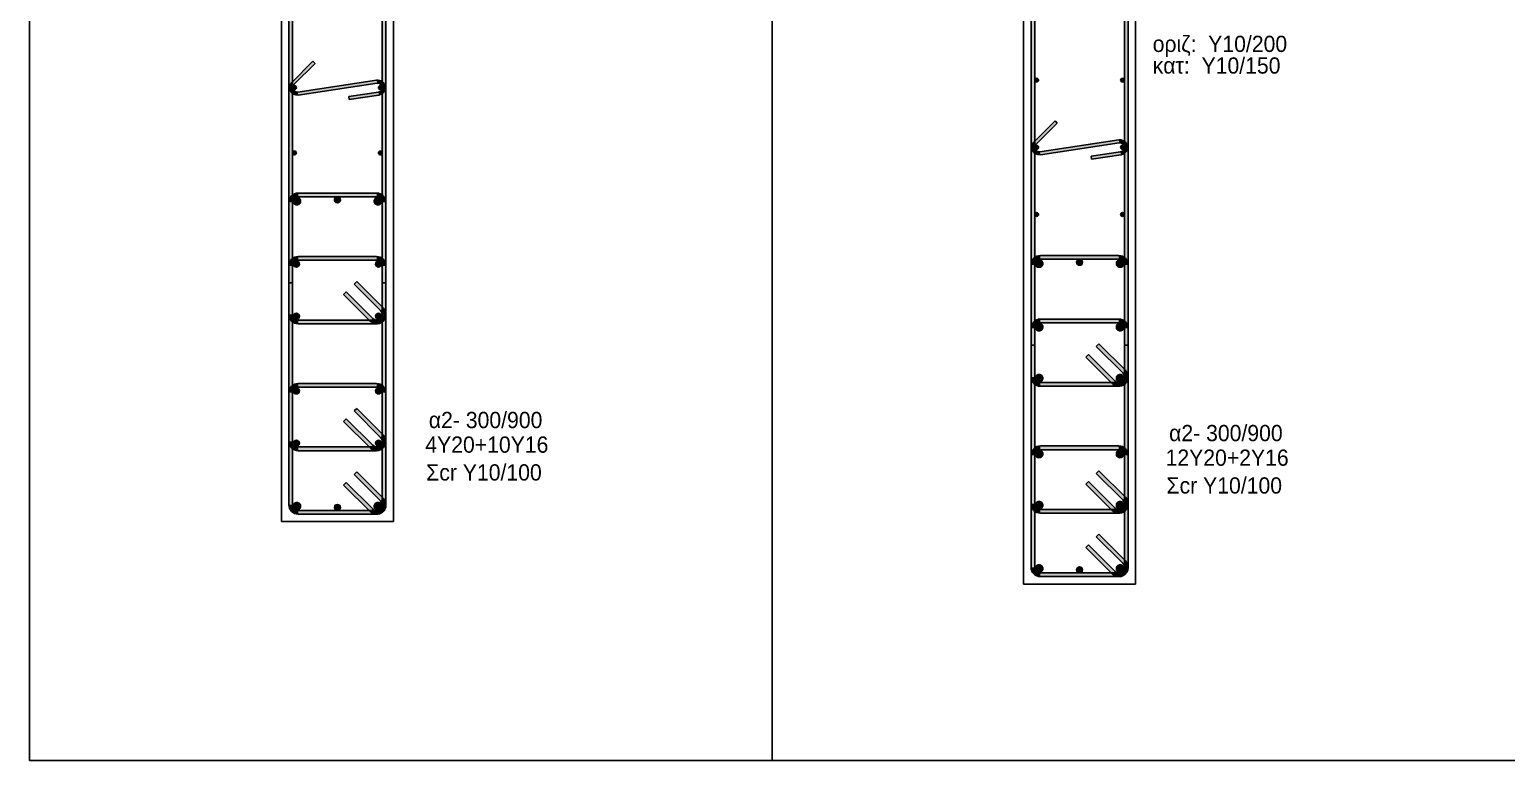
# Model space of a CAD drawing. Header units: millimetres. Extents: x -2171 to 1563, y -1758 to -1505.
# Drawn here: x 268.58 to 288.36, y -1630.29 to -1620.5 of the extents above; entities that cross this region are included whole.
import ezdxf

# ---------------------------------------------------------------- set-up
doc = ezdxf.new("R2010")
doc.units = ezdxf.units.MM
for name, color, linetype in [('-S_TEXT', 3, 'Continuous'), ('Col_Det', 7, 'Continuous'), ('Col_Det_Fill', 7, 'Continuous'), ('Geo_Col_Pro_1', 7, 'Continuous')]:
    doc.layers.add(name, color=color, linetype=linetype)
doc.styles.add('S1Arl22_b_934_161', font='arial.ttf', dxfattribs={"width": 0.933629, "height": 0.002175})

msp = doc.modelspace()

# ---------------------------------------------------------------- hatches: boundary and pattern name
at = {"layer": 'Col_Det_Fill'}
for color, points in [(252, [(272.1065, -1617.7936), (272.0565, -1617.7936), (272.0565, -1623.8967), (272.1065, -1623.8967)]), (252, [(273.3065, -1623.8967), (273.3565, -1623.8967), (273.3565, -1617.7936), (273.3065, -1617.7936)]), (252, [(282.0435, -1617.6302), (281.9935, -1617.6302), (281.9935, -1624.7333), (282.0435, -1624.7333)]), (252, [(283.2435, -1624.7333), (283.2935, -1624.7333), (283.2935, -1617.6302), (283.2435, -1617.6302)]), (252, [(272.0958, -1621.2118), (272.1241, -1621.2401), (272.407, -1620.9573), (272.3787, -1620.929)]), (133, [(282.0685, -1621.2068, 0.4142136), (282.0935, -1621.1818, 0.4142136), (282.0685, -1621.1568, 0.4142136), (282.0435, -1621.1818, 0.4142136)]), (133, [(283.2185, -1621.2068, 0.4142136), (283.2435, -1621.1818, 0.4142136), (283.2185, -1621.1568, 0.4142136), (283.1935, -1621.1818, 0.4142136)]), (252, [(272.1813, -1621.3814), (272.1754, -1621.3419, -0.7233449), (272.1241, -1621.2401), (272.0958, -1621.2118, 0.7233449)]), (133, [(272.1315, -1621.3075, 0.4142136), (272.1565, -1621.2825, 0.4142136), (272.1315, -1621.2575, 0.4142136), (272.1065, -1621.2825, 0.4142136)]), (252, [(273.2376, -1621.2232), (273.2317, -1621.1836), (272.1754, -1621.3419), (272.1813, -1621.3814)]), (252, [(272.8598, -1621.4011), (272.8658, -1621.4407), (273.2613, -1621.3814), (273.2554, -1621.3419)]), (252, [(273.2554, -1621.3419), (273.2613, -1621.3814, 1), (273.2317, -1621.1836), (273.2376, -1621.2232, -1)]), (133, [(273.2815, -1621.3075, 0.4142136), (273.3065, -1621.2825, 0.4142136), (273.2815, -1621.2575, 0.4142136), (273.2565, -1621.2825, 0.4142136)]), (252, [(282.0327, -1622.0109), (282.061, -1622.0391), (282.3439, -1621.7563), (282.3156, -1621.728)]), (133, [(272.1315, -1622.1823, 0.4142136), (272.1565, -1622.1573, 0.4142136), (272.1315, -1622.1323, 0.4142136), (272.1065, -1622.1573, 0.4142136)]), (133, [(273.2815, -1622.1823, 0.4142136), (273.3065, -1622.1573, 0.4142136), (273.2815, -1622.1323, 0.4142136), (273.2565, -1622.1573, 0.4142136)]), (252, [(282.1183, -1622.1805), (282.1123, -1622.1409, -0.7233449), (282.061, -1622.0391), (282.0327, -1622.0109, 0.7233449)]), (133, [(282.0685, -1622.1066, 0.4142136), (282.0935, -1622.0816, 0.4142136), (282.0685, -1622.0566, 0.4142136), (282.0435, -1622.0816, 0.4142136)]), (252, [(283.1746, -1622.0222), (283.1686, -1621.9827), (282.1123, -1622.1409), (282.1183, -1622.1805)]), (252, [(282.7968, -1622.2002), (282.8027, -1622.2397), (283.1983, -1622.1805), (283.1923, -1622.1409)]), (252, [(283.1923, -1622.1409), (283.1983, -1622.1805, 1), (283.1686, -1621.9827), (283.1746, -1622.0222, -1)]), (133, [(283.2185, -1622.1066, 0.4142136), (283.2435, -1622.0816, 0.4142136), (283.2185, -1622.0566, 0.4142136), (283.1935, -1622.0816, 0.4142136)]), (252, [(272.1815, -1622.7452), (272.1815, -1622.6952, 0.4142136), (272.0565, -1622.8202), (272.1065, -1622.8202, -0.4142136)]), (12, [(272.1639, -1622.8525, 0.4142136), (272.2139, -1622.8025, 0.4142136), (272.1639, -1622.7525, 0.4142136), (272.1139, -1622.8025, 0.4142136)]), (252, [(273.2315, -1622.7452), (273.2315, -1622.6952), (272.1815, -1622.6952), (272.1815, -1622.7452)]), (12, [(272.7065, -1622.8252, 0.4142136), (272.7465, -1622.7852, 0.4142136), (272.7065, -1622.7452, 0.4142136), (272.6665, -1622.7852, 0.4142136)]), (12, [(273.2492, -1622.8525, 0.4142136), (273.2992, -1622.8025, 0.4142136), (273.2492, -1622.7525, 0.4142136), (273.1992, -1622.8025, 0.4142136)]), (252, [(273.3065, -1622.8202), (273.3565, -1622.8202, 0.4142136), (273.2315, -1622.6952), (273.2315, -1622.7452, -0.4142136)]), (252, [(272.1065, -1622.8202), (272.0565, -1622.8202), (272.0565, -1626.8702), (272.1065, -1626.8702)]), (252, [(273.3065, -1626.8702), (273.3565, -1626.8702), (273.3565, -1622.8202), (273.3065, -1622.8202)]), (133, [(282.0685, -1623.0064, 0.4142136), (282.0935, -1622.9814, 0.4142136), (282.0685, -1622.9564, 0.4142136), (282.0435, -1622.9814, 0.4142136)]), (133, [(283.2185, -1623.0064, 0.4142136), (283.2435, -1622.9814, 0.4142136), (283.2185, -1622.9564, 0.4142136), (283.1935, -1622.9814, 0.4142136)]), (252, [(272.1815, -1623.5952), (272.1815, -1623.5452, 0.4142136), (272.0565, -1623.6702), (272.1065, -1623.6702, -0.4142136)]), (252, [(273.2315, -1623.5952), (273.2315, -1623.5452), (272.1815, -1623.5452), (272.1815, -1623.5952)]), (252, [(273.3065, -1623.6702), (273.3565, -1623.6702, 0.4142136), (273.2315, -1623.5452), (273.2315, -1623.5952, -0.4142136)]), (252, [(282.1185, -1623.5818), (282.1185, -1623.5318, 0.4142136), (281.9935, -1623.6568), (282.0435, -1623.6568, -0.4142136)]), (252, [(283.1685, -1623.5818), (283.1685, -1623.5318), (282.1185, -1623.5318), (282.1185, -1623.5818)]), (252, [(283.2435, -1623.6568), (283.2935, -1623.6568, 0.4142136), (283.1685, -1623.5318), (283.1685, -1623.5818, -0.4142136)]), (252, [(272.1065, -1623.6702), (272.0565, -1623.6702), (272.0565, -1624.3202), (272.1065, -1624.3202)]), (56, [(272.1568, -1623.6854, 0.4142136), (272.1968, -1623.6454, 0.4142136), (272.1568, -1623.6054, 0.4142136), (272.1168, -1623.6454, 0.4142136)]), (56, [(273.2563, -1623.6854, 0.4142136), (273.2963, -1623.6454, 0.4142136), (273.2563, -1623.6054, 0.4142136), (273.2163, -1623.6454, 0.4142136)]), (252, [(273.3065, -1624.3202), (273.3565, -1624.3202), (273.3565, -1623.6702), (273.3065, -1623.6702)]), (252, [(282.0435, -1623.6568), (281.9935, -1623.6568), (281.9935, -1627.7068), (282.0435, -1627.7068)]), (12, [(282.1008, -1623.6891, 0.4142136), (282.1508, -1623.6391, 0.4142136), (282.1008, -1623.5891, 0.4142136), (282.0508, -1623.6391, 0.4142136)]), (12, [(282.6434, -1623.6618, 0.4142136), (282.6834, -1623.6218, 0.4142136), (282.6434, -1623.5818, 0.4142136), (282.6034, -1623.6218, 0.4142136)]), (12, [(283.1861, -1623.6891, 0.4142136), (283.2361, -1623.6391, 0.4142136), (283.1861, -1623.5891, 0.4142136), (283.1361, -1623.6391, 0.4142136)]), (252, [(283.2435, -1627.7068), (283.2935, -1627.7068), (283.2935, -1623.6568), (283.2435, -1623.6568)]), (252, [(273.2846, -1624.2671), (273.3199, -1624.2318), (272.9664, -1623.8782), (272.931, -1623.9136)]), (252, [(272.8249, -1624.0196), (272.7896, -1624.055), (273.1431, -1624.4086), (273.1785, -1624.3732)]), (252, [(272.1065, -1624.3202), (272.0565, -1624.3202, 0.4142136), (272.1815, -1624.4452), (272.1815, -1624.3952, -0.4142136)]), (56, [(272.1568, -1624.3849, 0.4142136), (272.1968, -1624.3449, 0.4142136), (272.1568, -1624.3049, 0.4142136), (272.1168, -1624.3449, 0.4142136)]), (252, [(273.1785, -1624.3732), (273.1431, -1624.4086, 0.6681786), (273.3565, -1624.3202), (273.3065, -1624.3202, -0.6681786)]), (56, [(273.2563, -1624.3849, 0.4142136), (273.2963, -1624.3449, 0.4142136), (273.2563, -1624.3049, 0.4142136), (273.2163, -1624.3449, 0.4142136)]), (252, [(273.2315, -1624.3952), (273.2315, -1624.4452, 0.6681786), (273.3199, -1624.2318), (273.2846, -1624.2671, -0.6681786)]), (252, [(272.1815, -1624.3952), (272.1815, -1624.4452), (273.2315, -1624.4452), (273.2315, -1624.3952)]), (252, [(282.1185, -1624.4318), (282.1185, -1624.3818, 0.4142136), (281.9935, -1624.5068), (282.0435, -1624.5068, -0.4142136)]), (252, [(282.0435, -1624.5068), (281.9935, -1624.5068), (281.9935, -1625.1568), (282.0435, -1625.1568)]), (56, [(282.1008, -1624.5391, 0.4142136), (282.1508, -1624.4891, 0.4142136), (282.1008, -1624.4391, 0.4142136), (282.0508, -1624.4891, 0.4142136)]), (252, [(283.1685, -1624.4318), (283.1685, -1624.3818), (282.1185, -1624.3818), (282.1185, -1624.4318)]), (56, [(283.1861, -1624.5391, 0.4142136), (283.2361, -1624.4891, 0.4142136), (283.1861, -1624.4391, 0.4142136), (283.1361, -1624.4891, 0.4142136)]), (252, [(283.2435, -1624.5068), (283.2935, -1624.5068, 0.4142136), (283.1685, -1624.3818), (283.1685, -1624.4318, -0.4142136)]), (252, [(283.2435, -1625.1568), (283.2935, -1625.1568), (283.2935, -1624.5068), (283.2435, -1624.5068)]), (252, [(283.2215, -1625.1037), (283.2568, -1625.0684), (282.9033, -1624.7148), (282.8679, -1624.7502)]), (252, [(282.7619, -1624.8562), (282.7265, -1624.8916), (283.0801, -1625.2452), (283.1154, -1625.2098)]), (56, [(282.1008, -1625.2244, 0.4142136), (282.1508, -1625.1744, 0.4142136), (282.1008, -1625.1244, 0.4142136), (282.0508, -1625.1744, 0.4142136)]), (56, [(283.1861, -1625.2244, 0.4142136), (283.2361, -1625.1744, 0.4142136), (283.1861, -1625.1244, 0.4142136), (283.1361, -1625.1744, 0.4142136)]), (252, [(283.1685, -1625.2318), (283.1685, -1625.2818, 0.6681786), (283.2568, -1625.0684), (283.2215, -1625.1037, -0.6681786)]), (252, [(272.1815, -1625.2952), (272.1815, -1625.2452, 0.4142136), (272.0565, -1625.3702), (272.1065, -1625.3702, -0.4142136)]), (56, [(272.1568, -1625.3854, 0.4142136), (272.1968, -1625.3454, 0.4142136), (272.1568, -1625.3054, 0.4142136), (272.1168, -1625.3454, 0.4142136)]), (252, [(273.2315, -1625.2952), (273.2315, -1625.2452), (272.1815, -1625.2452), (272.1815, -1625.2952)]), (56, [(273.2563, -1625.3854, 0.4142136), (273.2963, -1625.3454, 0.4142136), (273.2563, -1625.3054, 0.4142136), (273.2163, -1625.3454, 0.4142136)]), (252, [(273.3065, -1625.3702), (273.3565, -1625.3702, 0.4142136), (273.2315, -1625.2452), (273.2315, -1625.2952, -0.4142136)]), (252, [(282.0435, -1625.1568), (281.9935, -1625.1568, 0.4142136), (282.1185, -1625.2818), (282.1185, -1625.2318, -0.4142136)]), (252, [(282.1185, -1625.2318), (282.1185, -1625.2818), (283.1685, -1625.2818), (283.1685, -1625.2318)]), (252, [(283.1154, -1625.2098), (283.0801, -1625.2452, 0.6681786), (283.2935, -1625.1568), (283.2435, -1625.1568, -0.6681786)]), (252, [(272.1065, -1625.3702), (272.0565, -1625.3702), (272.0565, -1626.0202), (272.1065, -1626.0202)]), (252, [(273.3065, -1626.0202), (273.3565, -1626.0202), (273.3565, -1625.3702), (273.3065, -1625.3702)]), (252, [(272.8249, -1625.7196), (272.7896, -1625.755), (273.1431, -1626.1086), (273.1785, -1626.0732)]), (252, [(273.2846, -1625.9671), (273.3199, -1625.9318), (272.9664, -1625.5782), (272.931, -1625.6136)]), (252, [(272.1065, -1626.0202), (272.0565, -1626.0202, 0.4142136), (272.1815, -1626.1452), (272.1815, -1626.0952, -0.4142136)]), (56, [(272.1568, -1626.0849, 0.4142136), (272.1968, -1626.0449, 0.4142136), (272.1568, -1626.0049, 0.4142136), (272.1168, -1626.0449, 0.4142136)]), (252, [(272.1815, -1626.0952), (272.1815, -1626.1452), (273.2315, -1626.1452), (273.2315, -1626.0952)]), (252, [(273.1785, -1626.0732), (273.1431, -1626.1086, 0.6681786), (273.3565, -1626.0202), (273.3065, -1626.0202, -0.6681786)]), (56, [(273.2563, -1626.0849, 0.4142136), (273.2963, -1626.0449, 0.4142136), (273.2563, -1626.0049, 0.4142136), (273.2163, -1626.0449, 0.4142136)]), (252, [(273.2315, -1626.0952), (273.2315, -1626.1452, 0.6681786), (273.3199, -1625.9318), (273.2846, -1625.9671, -0.6681786)]), (252, [(282.1185, -1626.1318), (282.1185, -1626.0818, 0.4142136), (281.9935, -1626.2068), (282.0435, -1626.2068, -0.4142136)]), (252, [(283.1685, -1626.1318), (283.1685, -1626.0818), (282.1185, -1626.0818), (282.1185, -1626.1318)]), (252, [(283.2435, -1626.2068), (283.2935, -1626.2068, 0.4142136), (283.1685, -1626.0818), (283.1685, -1626.1318, -0.4142136)]), (252, [(282.0435, -1626.2068), (281.9935, -1626.2068), (281.9935, -1626.8568), (282.0435, -1626.8568)]), (56, [(282.1008, -1626.2391, 0.4142136), (282.1508, -1626.1891, 0.4142136), (282.1008, -1626.1391, 0.4142136), (282.0508, -1626.1891, 0.4142136)]), (56, [(283.1861, -1626.2391, 0.4142136), (283.2361, -1626.1891, 0.4142136), (283.1861, -1626.1391, 0.4142136), (283.1361, -1626.1891, 0.4142136)]), (252, [(283.2435, -1626.8568), (283.2935, -1626.8568), (283.2935, -1626.2068), (283.2435, -1626.2068)]), (252, [(273.2846, -1626.8171), (273.3199, -1626.7818), (272.9664, -1626.4282), (272.931, -1626.4636)]), (252, [(283.2215, -1626.8037), (283.2568, -1626.7684), (282.9033, -1626.4148), (282.8679, -1626.4502)]), (252, [(272.8249, -1626.5696), (272.7896, -1626.605), (273.1431, -1626.9586), (273.1785, -1626.9232)]), (252, [(282.7619, -1626.5562), (282.7265, -1626.5916), (283.0801, -1626.9452), (283.1154, -1626.9098)]), (252, [(272.1065, -1626.8702), (272.0565, -1626.8702, 0.4142136), (272.1815, -1626.9952), (272.1815, -1626.9452, -0.4142136)]), (12, [(272.1639, -1626.9378, 0.4142136), (272.2139, -1626.8878, 0.4142136), (272.1639, -1626.8378, 0.4142136), (272.1139, -1626.8878, 0.4142136)]), (12, [(272.7066, -1626.9452, 0.4142136), (272.7466, -1626.9052, 0.4142136), (272.7066, -1626.8652, 0.4142136), (272.6666, -1626.9052, 0.4142136)]), (252, [(273.1785, -1626.9232), (273.1431, -1626.9586, 0.6681786), (273.3565, -1626.8702), (273.3065, -1626.8702, -0.6681786)]), (12, [(273.2492, -1626.9378, 0.4142136), (273.2992, -1626.8878, 0.4142136), (273.2492, -1626.8378, 0.4142136), (273.1992, -1626.8878, 0.4142136)]), (252, [(273.2315, -1626.9452), (273.2315, -1626.9952, 0.6681786), (273.3199, -1626.7818), (273.2846, -1626.8171, -0.6681786)]), (252, [(282.0435, -1626.8568), (281.9935, -1626.8568, 0.4142136), (282.1185, -1626.9818), (282.1185, -1626.9318, -0.4142136)]), (56, [(282.1008, -1626.9244, 0.4142136), (282.1508, -1626.8744, 0.4142136), (282.1008, -1626.8244, 0.4142136), (282.0508, -1626.8744, 0.4142136)]), (252, [(283.1154, -1626.9098), (283.0801, -1626.9452, 0.6681786), (283.2935, -1626.8568), (283.2435, -1626.8568, -0.6681786)]), (56, [(283.1861, -1626.9244, 0.4142136), (283.2361, -1626.8744, 0.4142136), (283.1861, -1626.8244, 0.4142136), (283.1361, -1626.8744, 0.4142136)]), (252, [(283.1685, -1626.9318), (283.1685, -1626.9818, 0.6681786), (283.2568, -1626.7684), (283.2215, -1626.8037, -0.6681786)]), (252, [(272.1815, -1626.9452), (272.1815, -1626.9952), (273.2315, -1626.9952), (273.2315, -1626.9452)]), (252, [(282.1185, -1626.9318), (282.1185, -1626.9818), (283.1685, -1626.9818), (283.1685, -1626.9318)]), (252, [(283.2215, -1627.6537), (283.2568, -1627.6184), (282.9033, -1627.2648), (282.8679, -1627.3002)]), (252, [(282.7619, -1627.4062), (282.7265, -1627.4416), (283.0801, -1627.7952), (283.1154, -1627.7598)]), (12, [(282.1008, -1627.7744, 0.4142136), (282.1508, -1627.7244, 0.4142136), (282.1008, -1627.6744, 0.4142136), (282.0508, -1627.7244, 0.4142136)]), (12, [(282.6435, -1627.7818, 0.4142136), (282.6835, -1627.7418, 0.4142136), (282.6435, -1627.7018, 0.4142136), (282.6035, -1627.7418, 0.4142136)]), (12, [(283.1861, -1627.7744, 0.4142136), (283.2361, -1627.7244, 0.4142136), (283.1861, -1627.6744, 0.4142136), (283.1361, -1627.7244, 0.4142136)]), (252, [(283.1685, -1627.7818), (283.1685, -1627.8318, 0.6681786), (283.2568, -1627.6184), (283.2215, -1627.6537, -0.6681786)]), (252, [(282.0435, -1627.7068), (281.9935, -1627.7068, 0.4142136), (282.1185, -1627.8318), (282.1185, -1627.7818, -0.4142136)]), (252, [(282.1185, -1627.7818), (282.1185, -1627.8318), (283.1685, -1627.8318), (283.1685, -1627.7818)]), (252, [(283.1154, -1627.7598), (283.0801, -1627.7952, 0.6681786), (283.2935, -1627.7068), (283.2435, -1627.7068, -0.6681786)])]:
    msp.add_hatch(color=color, dxfattribs=at).paths.add_polyline_path(points)

# ---------------------------------------------------------------- linework, layer by layer
at = {"layer": '-S_TEXT', "ltscale": 5}
msp.add_lwpolyline([(268.584, -1590.2497), (326.7315, -1590.2497), (326.7315, -1630.2944), (268.584, -1630.2944)], close=True, dxfattribs=at)
at = {"layer": 'Col_Det', "color": 7}
for points in [[(281.8935, -1614.4318), (281.8935, -1627.9318)], [(283.3935, -1627.9318), (283.3935, -1614.4318)], [(271.9565, -1614.5952), (271.9565, -1627.0952)], [(273.4565, -1627.0952), (273.4565, -1614.5952)], [(272.0565, -1617.7936), (272.0565, -1623.8967)], [(272.1065, -1623.8967), (272.1065, -1617.7936)], [(273.3065, -1617.7936), (273.3065, -1623.8967)], [(273.3565, -1623.8967), (273.3565, -1617.7936)], [(281.9935, -1617.6302), (281.9935, -1624.7333)], [(282.0435, -1624.7333), (282.0435, -1617.6302)], [(283.2435, -1617.6302), (283.2435, -1624.7333)], [(283.2935, -1624.7333), (283.2935, -1617.6302)], [(272.3787, -1620.929), (272.0958, -1621.2118)], [(272.1241, -1621.2401), (272.407, -1620.9573)], [(272.407, -1620.9573), (272.3787, -1620.929)], [(273.2317, -1621.1836), (272.1754, -1621.3419)], [(272.1813, -1621.3814), (273.2376, -1621.2232)], [(273.2554, -1621.3419), (272.8598, -1621.4011)], [(272.8598, -1621.4011), (272.8658, -1621.4407)], [(272.8658, -1621.4407), (273.2613, -1621.3814)], [(282.3156, -1621.728), (282.0327, -1622.0109)], [(282.061, -1622.0391), (282.3439, -1621.7563)], [(282.3439, -1621.7563), (282.3156, -1621.728)], [(283.1686, -1621.9827), (282.1123, -1622.1409)], [(282.1183, -1622.1805), (283.1746, -1622.0222)], [(283.1923, -1622.1409), (282.7968, -1622.2002)], [(282.7968, -1622.2002), (282.8027, -1622.2397)], [(282.8027, -1622.2397), (283.1983, -1622.1805)], [(273.2315, -1622.6952), (272.1815, -1622.6952)], [(272.1815, -1622.7452), (273.2315, -1622.7452)], [(272.0565, -1622.8202), (272.0565, -1626.8702)], [(272.1065, -1626.8702), (272.1065, -1622.8202)], [(273.3065, -1622.8202), (273.3065, -1626.8702)], [(273.3565, -1626.8702), (273.3565, -1622.8202)], [(273.2315, -1623.5452), (272.1815, -1623.5452)], [(283.1685, -1623.5318), (282.1185, -1623.5318)], [(272.0565, -1623.6702), (272.0565, -1624.3202)], [(272.1065, -1624.3202), (272.1065, -1623.6702)], [(272.1815, -1623.5952), (273.2315, -1623.5952)], [(273.3065, -1623.6702), (273.3065, -1624.3202)], [(273.3565, -1624.3202), (273.3565, -1623.6702)], [(281.9935, -1623.6568), (281.9935, -1627.7068)], [(282.0435, -1627.7068), (282.0435, -1623.6568)], [(282.1185, -1623.5818), (283.1685, -1623.5818)], [(283.2435, -1623.6568), (283.2435, -1627.7068)], [(283.2935, -1627.7068), (283.2935, -1623.6568)], [(272.0565, -1623.8967), (272.1065, -1623.8967)], [(272.9664, -1623.8782), (272.931, -1623.9136)], [(272.931, -1623.9136), (273.2846, -1624.2671)], [(273.3199, -1624.2318), (272.9664, -1623.8782)], [(273.3065, -1623.8967), (273.3565, -1623.8967)], [(272.8249, -1624.0196), (272.7896, -1624.055)], [(272.7896, -1624.055), (273.1431, -1624.4086)], [(273.1785, -1624.3732), (272.8249, -1624.0196)], [(273.2315, -1624.3952), (272.1815, -1624.3952)], [(272.1815, -1624.4452), (273.2315, -1624.4452)], [(281.9935, -1624.5068), (281.9935, -1625.1568)], [(282.0435, -1625.1568), (282.0435, -1624.5068)], [(283.1685, -1624.3818), (282.1185, -1624.3818)], [(282.1185, -1624.4318), (283.1685, -1624.4318)], [(283.2435, -1624.5068), (283.2435, -1625.1568)], [(283.2935, -1625.1568), (283.2935, -1624.5068)], [(281.9935, -1624.7333), (282.0435, -1624.7333)], [(282.9033, -1624.7148), (282.8679, -1624.7502)], [(283.2568, -1625.0684), (282.9033, -1624.7148)], [(283.2435, -1624.7333), (283.2935, -1624.7333)], [(282.7619, -1624.8562), (282.7265, -1624.8916)], [(282.7265, -1624.8916), (283.0801, -1625.2452)], [(283.1154, -1625.2098), (282.7619, -1624.8562)], [(282.8679, -1624.7502), (283.2215, -1625.1037)], [(273.2315, -1625.2452), (272.1815, -1625.2452)], [(272.1815, -1625.2952), (273.2315, -1625.2952)], [(283.1685, -1625.2318), (282.1185, -1625.2318)], [(282.1185, -1625.2818), (283.1685, -1625.2818)], [(272.0565, -1625.3702), (272.0565, -1626.0202)], [(272.1065, -1626.0202), (272.1065, -1625.3702)], [(273.3065, -1625.3702), (273.3065, -1626.0202)], [(273.3565, -1626.0202), (273.3565, -1625.3702)], [(272.8249, -1625.7196), (272.7896, -1625.755)], [(273.1785, -1626.0732), (272.8249, -1625.7196)], [(272.9664, -1625.5782), (272.931, -1625.6136)], [(272.931, -1625.6136), (273.2846, -1625.9671)], [(273.3199, -1625.9318), (272.9664, -1625.5782)], [(272.7896, -1625.755), (273.1431, -1626.1086)], [(273.2315, -1626.0952), (272.1815, -1626.0952)], [(283.1685, -1626.0818), (282.1185, -1626.0818)], [(272.1815, -1626.1452), (273.2315, -1626.1452)], [(281.9935, -1626.2068), (281.9935, -1626.8568)], [(282.0435, -1626.8568), (282.0435, -1626.2068)], [(282.1185, -1626.1318), (283.1685, -1626.1318)], [(283.2435, -1626.2068), (283.2435, -1626.8568)], [(283.2935, -1626.8568), (283.2935, -1626.2068)], [(272.9664, -1626.4282), (272.931, -1626.4636)], [(272.931, -1626.4636), (273.2846, -1626.8171)], [(273.3199, -1626.7818), (272.9664, -1626.4282)], [(282.9033, -1626.4148), (282.8679, -1626.4502)], [(282.8679, -1626.4502), (283.2215, -1626.8037)], [(283.2568, -1626.7684), (282.9033, -1626.4148)], [(272.8249, -1626.5696), (272.7896, -1626.605)], [(272.7896, -1626.605), (273.1431, -1626.9586)], [(273.1785, -1626.9232), (272.8249, -1626.5696)], [(282.7619, -1626.5562), (282.7265, -1626.5916)], [(282.7265, -1626.5916), (283.0801, -1626.9452)], [(283.1154, -1626.9098), (282.7619, -1626.5562)], [(271.9565, -1627.0952), (273.4565, -1627.0952)], [(273.2315, -1626.9452), (272.1815, -1626.9452)], [(272.1815, -1626.9952), (273.2315, -1626.9952)], [(283.1685, -1626.9318), (282.1185, -1626.9318)], [(282.1185, -1626.9818), (283.1685, -1626.9818)], [(282.9033, -1627.2648), (282.8679, -1627.3002)], [(282.8679, -1627.3002), (283.2215, -1627.6537)], [(283.2568, -1627.6184), (282.9033, -1627.2648)], [(282.7619, -1627.4062), (282.7265, -1627.4416)], [(282.7265, -1627.4416), (283.0801, -1627.7952)], [(283.1154, -1627.7598), (282.7619, -1627.4062)], [(283.1685, -1627.7818), (282.1185, -1627.7818)], [(282.1185, -1627.8318), (283.1685, -1627.8318)], [(281.8935, -1627.9318), (283.3935, -1627.9318)]]:
    msp.add_lwpolyline(points, dxfattribs=at)
for points in [[(282.0685, -1621.1568, 0.4142136), (282.0435, -1621.1818, 0.4142136)], [(282.0935, -1621.1818, 0.4142136), (282.0685, -1621.1568, 0.4142136)], [(283.2185, -1621.1568, 0.4142136), (283.1935, -1621.1818, 0.4142136)], [(283.2435, -1621.1818, 0.4142136), (283.2185, -1621.1568, 0.4142136)], [(272.0958, -1621.2118, 0.7233449), (272.1813, -1621.3814, 0.7233449)], [(272.1754, -1621.3419, -0.7233449), (272.1241, -1621.2401)], [(272.1315, -1621.2575, 0.4142136), (272.1065, -1621.2825, 0.4142136)], [(272.1065, -1621.2825, 0.4142136), (272.1315, -1621.3075, 0.4142136)], [(272.1565, -1621.2825, 0.4142136), (272.1315, -1621.2575, 0.4142136)], [(272.1315, -1621.3075, 0.4142136), (272.1565, -1621.2825, 0.4142136)], [(273.2613, -1621.3814, 1), (273.2317, -1621.1836)], [(273.2376, -1621.2232, -1), (273.2554, -1621.3419, -1)], [(273.2815, -1621.2575, 0.4142136), (273.2565, -1621.2825, 0.4142136)], [(273.2565, -1621.2825, 0.4142136), (273.2815, -1621.3075, 0.4142136)], [(273.3065, -1621.2825, 0.4142136), (273.2815, -1621.2575, 0.4142136)], [(273.2815, -1621.3075, 0.4142136), (273.3065, -1621.2825, 0.4142136)], [(282.0435, -1621.1818, 0.4142136), (282.0685, -1621.2068, 0.4142136)], [(282.0685, -1621.2068, 0.4142136), (282.0935, -1621.1818, 0.4142136)], [(283.1935, -1621.1818, 0.4142136), (283.2185, -1621.2068, 0.4142136)], [(283.2185, -1621.2068, 0.4142136), (283.2435, -1621.1818, 0.4142136)], [(272.1315, -1622.1323, 0.4142136), (272.1065, -1622.1573, 0.4142136)], [(272.1065, -1622.1573, 0.4142136), (272.1315, -1622.1823, 0.4142136)], [(272.1565, -1622.1573, 0.4142136), (272.1315, -1622.1323, 0.4142136)], [(272.1315, -1622.1823, 0.4142136), (272.1565, -1622.1573, 0.4142136)], [(273.2815, -1622.1323, 0.4142136), (273.2565, -1622.1573, 0.4142136)], [(273.2565, -1622.1573, 0.4142136), (273.2815, -1622.1823, 0.4142136)], [(273.3065, -1622.1573, 0.4142136), (273.2815, -1622.1323, 0.4142136)], [(273.2815, -1622.1823, 0.4142136), (273.3065, -1622.1573, 0.4142136)], [(282.0327, -1622.0109, 0.7233449), (282.1183, -1622.1805, 0.7233449)], [(282.1123, -1622.1409, -0.7233449), (282.061, -1622.0391)], [(282.0685, -1622.0566, 0.4142136), (282.0435, -1622.0816, 0.4142136)], [(282.0435, -1622.0816, 0.4142136), (282.0685, -1622.1066, 0.4142136)], [(282.0935, -1622.0816, 0.4142136), (282.0685, -1622.0566, 0.4142136)], [(282.0685, -1622.1066, 0.4142136), (282.0935, -1622.0816, 0.4142136)], [(283.1983, -1622.1805, 1), (283.1686, -1621.9827)], [(283.1746, -1622.0222, -1), (283.1923, -1622.1409, -1)], [(283.2185, -1622.0566, 0.4142136), (283.1935, -1622.0816, 0.4142136)], [(283.1935, -1622.0816, 0.4142136), (283.2185, -1622.1066, 0.4142136)], [(283.2435, -1622.0816, 0.4142136), (283.2185, -1622.0566, 0.4142136)], [(283.2185, -1622.1066, 0.4142136), (283.2435, -1622.0816, 0.4142136)], [(272.1815, -1622.6952, 0.4142136), (272.0565, -1622.8202)], [(272.1065, -1622.8202, -0.4142136), (272.1815, -1622.7452, -0.4142136)], [(272.1639, -1622.7525, 0.4142136), (272.1139, -1622.8025, 0.4142136)], [(272.2139, -1622.8025, 0.4142136), (272.1639, -1622.7525, 0.4142136)], [(272.7065, -1622.7452, 0.4142136), (272.6665, -1622.7852, 0.4142136)], [(272.7465, -1622.7852, 0.4142136), (272.7065, -1622.7452, 0.4142136)], [(273.2492, -1622.7525, 0.4142136), (273.1992, -1622.8025, 0.4142136)], [(273.3565, -1622.8202, 0.4142136), (273.2315, -1622.6952)], [(273.2315, -1622.7452, -0.4142136), (273.3065, -1622.8202, -0.4142136)], [(273.2992, -1622.8025, 0.4142136), (273.2492, -1622.7525, 0.4142136)], [(272.1139, -1622.8025, 0.4142136), (272.1639, -1622.8525, 0.4142136)], [(272.1639, -1622.8525, 0.4142136), (272.2139, -1622.8025, 0.4142136)], [(272.6665, -1622.7852, 0.4142136), (272.7065, -1622.8252, 0.4142136)], [(272.7065, -1622.8252, 0.4142136), (272.7465, -1622.7852, 0.4142136)], [(273.1992, -1622.8025, 0.4142136), (273.2492, -1622.8525, 0.4142136)], [(273.2492, -1622.8525, 0.4142136), (273.2992, -1622.8025, 0.4142136)], [(282.0685, -1622.9564, 0.4142136), (282.0435, -1622.9814, 0.4142136)], [(282.0935, -1622.9814, 0.4142136), (282.0685, -1622.9564, 0.4142136)], [(283.2185, -1622.9564, 0.4142136), (283.1935, -1622.9814, 0.4142136)], [(283.2435, -1622.9814, 0.4142136), (283.2185, -1622.9564, 0.4142136)], [(282.0435, -1622.9814, 0.4142136), (282.0685, -1623.0064, 0.4142136)], [(282.0685, -1623.0064, 0.4142136), (282.0935, -1622.9814, 0.4142136)], [(283.1935, -1622.9814, 0.4142136), (283.2185, -1623.0064, 0.4142136)], [(283.2185, -1623.0064, 0.4142136), (283.2435, -1622.9814, 0.4142136)], [(272.1815, -1623.5452, 0.4142136), (272.0565, -1623.6702)], [(273.3565, -1623.6702, 0.4142136), (273.2315, -1623.5452)], [(282.1185, -1623.5318, 0.4142136), (281.9935, -1623.6568)], [(283.2935, -1623.6568, 0.4142136), (283.1685, -1623.5318)], [(272.1065, -1623.6702, -0.4142136), (272.1815, -1623.5952, -0.4142136)], [(272.1568, -1623.6054, 0.4142136), (272.1168, -1623.6454, 0.4142136)], [(272.1168, -1623.6454, 0.4142136), (272.1568, -1623.6854, 0.4142136)], [(272.1968, -1623.6454, 0.4142136), (272.1568, -1623.6054, 0.4142136)], [(272.1568, -1623.6854, 0.4142136), (272.1968, -1623.6454, 0.4142136)], [(273.2563, -1623.6054, 0.4142136), (273.2163, -1623.6454, 0.4142136)], [(273.2163, -1623.6454, 0.4142136), (273.2563, -1623.6854, 0.4142136)], [(273.2315, -1623.5952, -0.4142136), (273.3065, -1623.6702, -0.4142136)], [(273.2963, -1623.6454, 0.4142136), (273.2563, -1623.6054, 0.4142136)], [(273.2563, -1623.6854, 0.4142136), (273.2963, -1623.6454, 0.4142136)], [(282.0435, -1623.6568, -0.4142136), (282.1185, -1623.5818, -0.4142136)], [(282.1008, -1623.5891, 0.4142136), (282.0508, -1623.6391, 0.4142136)], [(282.0508, -1623.6391, 0.4142136), (282.1008, -1623.6891, 0.4142136)], [(282.1508, -1623.6391, 0.4142136), (282.1008, -1623.5891, 0.4142136)], [(282.1008, -1623.6891, 0.4142136), (282.1508, -1623.6391, 0.4142136)], [(282.6434, -1623.5818, 0.4142136), (282.6034, -1623.6218, 0.4142136)], [(282.6034, -1623.6218, 0.4142136), (282.6434, -1623.6618, 0.4142136)], [(282.6834, -1623.6218, 0.4142136), (282.6434, -1623.5818, 0.4142136)], [(282.6434, -1623.6618, 0.4142136), (282.6834, -1623.6218, 0.4142136)], [(283.1861, -1623.5891, 0.4142136), (283.1361, -1623.6391, 0.4142136)], [(283.1361, -1623.6391, 0.4142136), (283.1861, -1623.6891, 0.4142136)], [(283.1685, -1623.5818, -0.4142136), (283.2435, -1623.6568, -0.4142136)], [(283.2361, -1623.6391, 0.4142136), (283.1861, -1623.5891, 0.4142136)], [(283.1861, -1623.6891, 0.4142136), (283.2361, -1623.6391, 0.4142136)], [(272.0565, -1624.3202, 0.4142136), (272.1815, -1624.4452)], [(272.1815, -1624.3952, -0.4142136), (272.1065, -1624.3202, -0.4142136)], [(272.1568, -1624.3049, 0.4142136), (272.1168, -1624.3449, 0.4142136)], [(272.1968, -1624.3449, 0.4142136), (272.1568, -1624.3049, 0.4142136)], [(273.1431, -1624.4086, 0.6681786), (273.3565, -1624.3202)], [(273.3065, -1624.3202, -0.6681786), (273.1785, -1624.3732, -0.6681786)], [(273.2563, -1624.3049, 0.4142136), (273.2163, -1624.3449, 0.4142136)], [(273.2315, -1624.4452, 0.6681786), (273.3199, -1624.2318)], [(273.2846, -1624.2671, -0.6681786), (273.2315, -1624.3952, -0.6681786)], [(273.2963, -1624.3449, 0.4142136), (273.2563, -1624.3049, 0.4142136)], [(272.1168, -1624.3449, 0.4142136), (272.1568, -1624.3849, 0.4142136)], [(272.1568, -1624.3849, 0.4142136), (272.1968, -1624.3449, 0.4142136)], [(273.2163, -1624.3449, 0.4142136), (273.2563, -1624.3849, 0.4142136)], [(273.2563, -1624.3849, 0.4142136), (273.2963, -1624.3449, 0.4142136)], [(282.1185, -1624.3818, 0.4142136), (281.9935, -1624.5068)], [(282.0435, -1624.5068, -0.4142136), (282.1185, -1624.4318, -0.4142136)], [(282.1008, -1624.4391, 0.4142136), (282.0508, -1624.4891, 0.4142136)], [(282.0508, -1624.4891, 0.4142136), (282.1008, -1624.5391, 0.4142136)], [(282.1508, -1624.4891, 0.4142136), (282.1008, -1624.4391, 0.4142136)], [(282.1008, -1624.5391, 0.4142136), (282.1508, -1624.4891, 0.4142136)], [(283.1861, -1624.4391, 0.4142136), (283.1361, -1624.4891, 0.4142136)], [(283.1361, -1624.4891, 0.4142136), (283.1861, -1624.5391, 0.4142136)], [(283.2935, -1624.5068, 0.4142136), (283.1685, -1624.3818)], [(283.1685, -1624.4318, -0.4142136), (283.2435, -1624.5068, -0.4142136)], [(283.2361, -1624.4891, 0.4142136), (283.1861, -1624.4391, 0.4142136)], [(283.1861, -1624.5391, 0.4142136), (283.2361, -1624.4891, 0.4142136)], [(282.1008, -1625.1244, 0.4142136), (282.0508, -1625.1744, 0.4142136)], [(282.1508, -1625.1744, 0.4142136), (282.1008, -1625.1244, 0.4142136)], [(283.1861, -1625.1244, 0.4142136), (283.1361, -1625.1744, 0.4142136)], [(283.1685, -1625.2818, 0.6681786), (283.2568, -1625.0684)], [(283.2215, -1625.1037, -0.6681786), (283.1685, -1625.2318, -0.6681786)], [(283.2361, -1625.1744, 0.4142136), (283.1861, -1625.1244, 0.4142136)], [(272.1815, -1625.2452, 0.4142136), (272.0565, -1625.3702)], [(272.1065, -1625.3702, -0.4142136), (272.1815, -1625.2952, -0.4142136)], [(272.1568, -1625.3054, 0.4142136), (272.1168, -1625.3454, 0.4142136)], [(272.1968, -1625.3454, 0.4142136), (272.1568, -1625.3054, 0.4142136)], [(273.2563, -1625.3054, 0.4142136), (273.2163, -1625.3454, 0.4142136)], [(273.3565, -1625.3702, 0.4142136), (273.2315, -1625.2452)], [(273.2315, -1625.2952, -0.4142136), (273.3065, -1625.3702, -0.4142136)], [(273.2963, -1625.3454, 0.4142136), (273.2563, -1625.3054, 0.4142136)], [(281.9935, -1625.1568, 0.4142136), (282.1185, -1625.2818)], [(282.1185, -1625.2318, -0.4142136), (282.0435, -1625.1568, -0.4142136)], [(282.0508, -1625.1744, 0.4142136), (282.1008, -1625.2244, 0.4142136)], [(282.1008, -1625.2244, 0.4142136), (282.1508, -1625.1744, 0.4142136)], [(283.0801, -1625.2452, 0.6681786), (283.2935, -1625.1568)], [(283.2435, -1625.1568, -0.6681786), (283.1154, -1625.2098, -0.6681786)], [(283.1361, -1625.1744, 0.4142136), (283.1861, -1625.2244, 0.4142136)], [(283.1861, -1625.2244, 0.4142136), (283.2361, -1625.1744, 0.4142136)], [(272.1168, -1625.3454, 0.4142136), (272.1568, -1625.3854, 0.4142136)], [(272.1568, -1625.3854, 0.4142136), (272.1968, -1625.3454, 0.4142136)], [(273.2163, -1625.3454, 0.4142136), (273.2563, -1625.3854, 0.4142136)], [(273.2563, -1625.3854, 0.4142136), (273.2963, -1625.3454, 0.4142136)], [(272.0565, -1626.0202, 0.4142136), (272.1815, -1626.1452)], [(272.1815, -1626.0952, -0.4142136), (272.1065, -1626.0202, -0.4142136)], [(272.1568, -1626.0049, 0.4142136), (272.1168, -1626.0449, 0.4142136)], [(272.1168, -1626.0449, 0.4142136), (272.1568, -1626.0849, 0.4142136)], [(272.1968, -1626.0449, 0.4142136), (272.1568, -1626.0049, 0.4142136)], [(272.1568, -1626.0849, 0.4142136), (272.1968, -1626.0449, 0.4142136)], [(273.1431, -1626.1086, 0.6681786), (273.3565, -1626.0202)], [(273.3065, -1626.0202, -0.6681786), (273.1785, -1626.0732, -0.6681786)], [(273.2563, -1626.0049, 0.4142136), (273.2163, -1626.0449, 0.4142136)], [(273.2163, -1626.0449, 0.4142136), (273.2563, -1626.0849, 0.4142136)], [(273.2315, -1626.1452, 0.6681786), (273.3199, -1625.9318)], [(273.2846, -1625.9671, -0.6681786), (273.2315, -1626.0952, -0.6681786)], [(273.2963, -1626.0449, 0.4142136), (273.2563, -1626.0049, 0.4142136)], [(273.2563, -1626.0849, 0.4142136), (273.2963, -1626.0449, 0.4142136)], [(282.1185, -1626.0818, 0.4142136), (281.9935, -1626.2068)], [(283.2935, -1626.2068, 0.4142136), (283.1685, -1626.0818)], [(282.0435, -1626.2068, -0.4142136), (282.1185, -1626.1318, -0.4142136)], [(282.1008, -1626.1391, 0.4142136), (282.0508, -1626.1891, 0.4142136)], [(282.0508, -1626.1891, 0.4142136), (282.1008, -1626.2391, 0.4142136)], [(282.1508, -1626.1891, 0.4142136), (282.1008, -1626.1391, 0.4142136)], [(282.1008, -1626.2391, 0.4142136), (282.1508, -1626.1891, 0.4142136)], [(283.1861, -1626.1391, 0.4142136), (283.1361, -1626.1891, 0.4142136)], [(283.1361, -1626.1891, 0.4142136), (283.1861, -1626.2391, 0.4142136)], [(283.1685, -1626.1318, -0.4142136), (283.2435, -1626.2068, -0.4142136)], [(283.2361, -1626.1891, 0.4142136), (283.1861, -1626.1391, 0.4142136)], [(283.1861, -1626.2391, 0.4142136), (283.2361, -1626.1891, 0.4142136)], [(272.0565, -1626.8702, 0.4142136), (272.1815, -1626.9952)], [(272.1815, -1626.9452, -0.4142136), (272.1065, -1626.8702, -0.4142136)], [(272.1639, -1626.8378, 0.4142136), (272.1139, -1626.8878, 0.4142136)], [(272.1139, -1626.8878, 0.4142136), (272.1639, -1626.9378, 0.4142136)], [(272.2139, -1626.8878, 0.4142136), (272.1639, -1626.8378, 0.4142136)], [(272.1639, -1626.9378, 0.4142136), (272.2139, -1626.8878, 0.4142136)], [(272.7066, -1626.8652, 0.4142136), (272.6666, -1626.9052, 0.4142136)], [(272.6666, -1626.9052, 0.4142136), (272.7066, -1626.9452, 0.4142136)], [(272.7466, -1626.9052, 0.4142136), (272.7066, -1626.8652, 0.4142136)], [(272.7066, -1626.9452, 0.4142136), (272.7466, -1626.9052, 0.4142136)], [(273.1431, -1626.9586, 0.6681786), (273.3565, -1626.8702)], [(273.3065, -1626.8702, -0.6681786), (273.1785, -1626.9232, -0.6681786)], [(273.2492, -1626.8378, 0.4142136), (273.1992, -1626.8878, 0.4142136)], [(273.1992, -1626.8878, 0.4142136), (273.2492, -1626.9378, 0.4142136)], [(273.2315, -1626.9952, 0.6681786), (273.3199, -1626.7818)], [(273.2846, -1626.8171, -0.6681786), (273.2315, -1626.9452, -0.6681786)], [(273.2992, -1626.8878, 0.4142136), (273.2492, -1626.8378, 0.4142136)], [(273.2492, -1626.9378, 0.4142136), (273.2992, -1626.8878, 0.4142136)], [(281.9935, -1626.8568, 0.4142136), (282.1185, -1626.9818)], [(282.1185, -1626.9318, -0.4142136), (282.0435, -1626.8568, -0.4142136)], [(282.1008, -1626.8244, 0.4142136), (282.0508, -1626.8744, 0.4142136)], [(282.0508, -1626.8744, 0.4142136), (282.1008, -1626.9244, 0.4142136)], [(282.1508, -1626.8744, 0.4142136), (282.1008, -1626.8244, 0.4142136)], [(282.1008, -1626.9244, 0.4142136), (282.1508, -1626.8744, 0.4142136)], [(283.0801, -1626.9452, 0.6681786), (283.2935, -1626.8568)], [(283.2435, -1626.8568, -0.6681786), (283.1154, -1626.9098, -0.6681786)], [(283.1861, -1626.8244, 0.4142136), (283.1361, -1626.8744, 0.4142136)], [(283.1361, -1626.8744, 0.4142136), (283.1861, -1626.9244, 0.4142136)], [(283.1685, -1626.9818, 0.6681786), (283.2568, -1626.7684)], [(283.2215, -1626.8037, -0.6681786), (283.1685, -1626.9318, -0.6681786)], [(283.2361, -1626.8744, 0.4142136), (283.1861, -1626.8244, 0.4142136)], [(283.1861, -1626.9244, 0.4142136), (283.2361, -1626.8744, 0.4142136)], [(282.1008, -1627.6744, 0.4142136), (282.0508, -1627.7244, 0.4142136)], [(282.1508, -1627.7244, 0.4142136), (282.1008, -1627.6744, 0.4142136)], [(282.6435, -1627.7018, 0.4142136), (282.6035, -1627.7418, 0.4142136)], [(282.6835, -1627.7418, 0.4142136), (282.6435, -1627.7018, 0.4142136)], [(283.1861, -1627.6744, 0.4142136), (283.1361, -1627.7244, 0.4142136)], [(283.1685, -1627.8318, 0.6681786), (283.2568, -1627.6184)], [(283.2215, -1627.6537, -0.6681786), (283.1685, -1627.7818, -0.6681786)], [(283.2361, -1627.7244, 0.4142136), (283.1861, -1627.6744, 0.4142136)], [(281.9935, -1627.7068, 0.4142136), (282.1185, -1627.8318)], [(282.1185, -1627.7818, -0.4142136), (282.0435, -1627.7068, -0.4142136)], [(282.0508, -1627.7244, 0.4142136), (282.1008, -1627.7744, 0.4142136)], [(282.1008, -1627.7744, 0.4142136), (282.1508, -1627.7244, 0.4142136)], [(282.6035, -1627.7418, 0.4142136), (282.6435, -1627.7818, 0.4142136)], [(282.6435, -1627.7818, 0.4142136), (282.6835, -1627.7418, 0.4142136)], [(283.0801, -1627.7952, 0.6681786), (283.2935, -1627.7068)], [(283.2435, -1627.7068, -0.6681786), (283.1154, -1627.7598, -0.6681786)], [(283.1361, -1627.7244, 0.4142136), (283.1861, -1627.7744, 0.4142136)], [(283.1861, -1627.7744, 0.4142136), (283.2361, -1627.7244, 0.4142136)]]:
    msp.add_lwpolyline(points, format="xyb", dxfattribs=at)
at = {"layer": 'Geo_Col_Pro_1', "color": 4, "linetype": 'Continuous', "ltscale": 0.5}
msp.add_line((278.5282, -1610.5817), (278.5282, -1630.2944), dxfattribs=at)

# ---------------------------------------------------------------- texts
at = {"layer": 'Col_Det', "color": 7, "style": 'S1Arl22_b_934_161', "width": 0.933629}
for s, p in [('οριζ:  Y10/200', (283.6225, -1620.8048, -14.75)), ('κατ:  Y10/150', (283.6225, -1621.0948, -14.75)), (' α2- 300/900', (273.8517, -1625.8429)), (' α2- 300/900', (283.7638, -1626.0177, -14.75)), ('4Y20+10Y16', (273.8831, -1626.1724)), ('Σcr Y10/100', (273.895, -1626.5449)), ('12Y20+2Y16', (283.7952, -1626.3473, -14.75)), ('Σcr Y10/100', (283.8071, -1626.7198, -14.75))]:
    msp.add_text(s, height=0.2175, dxfattribs=at).set_placement(p)

doc.saveas('drawing.dxf')
